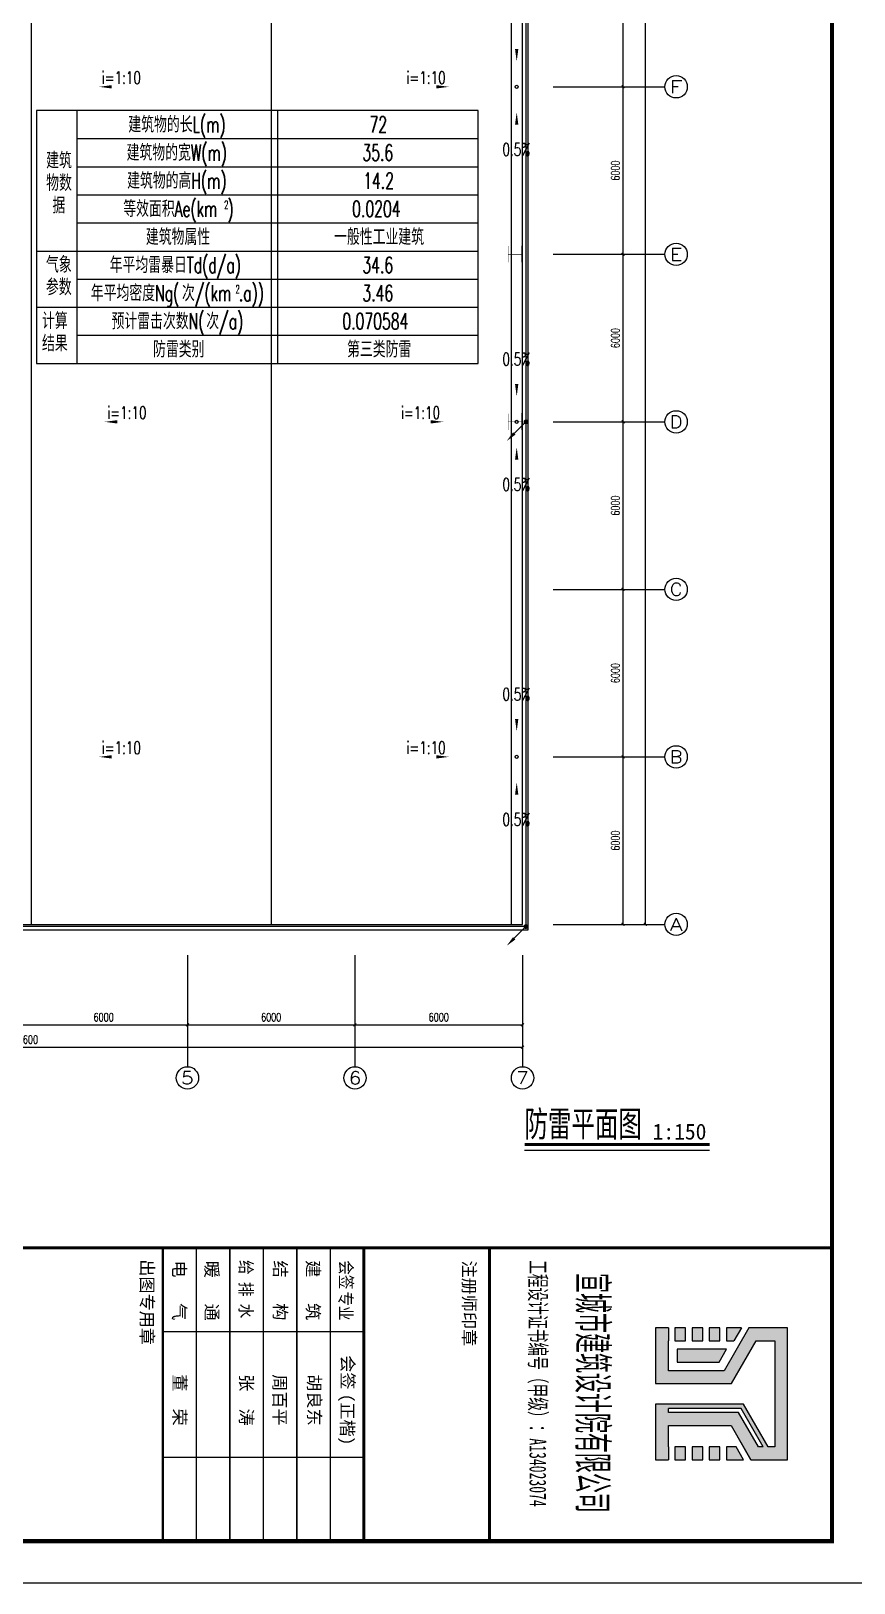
# Model space of a CAD drawing. Extents: x 524855 to 963750, y -788556 to -453694.
# Drawn here: x 777251 to 806720, y -725168 to -669580 of the extents above; entities that cross this region are included whole.
import ezdxf
from ezdxf.enums import TextEntityAlignment as Align

# ---------------------------------------------------------------- set-up
doc = ezdxf.new("R2010")
doc.units = 0
doc.header["$LTSCALE"] = 1000
doc.header["$MEASUREMENT"] = 0
doc.layers.get('0').update_dxf_attribs({"color": 8})
for name, color, linetype in [('AXIS', 8, 'Continuous'), ('AXIS_TEXT', 8, 'Continuous'), ('BZ_标准图框', 8, 'Continuous'), ('DIM_SYMB', 8, 'Continuous'), ('E-BL', 1, 'TG_×'), ('E-BZ', 4, 'Continuous'), ('LWIRE', 4, 'Continuous'), ('RAIL', 8, 'Continuous'), ('TK(图框线)', 8, 'Continuous')]:
    doc.layers.add(name, color=color, linetype=linetype)
doc.layers.add('VHSoft_barcode', color=8, linetype='Continuous', plot=False)
doc.styles.add('-宋体', font='', dxfattribs={"width": 0.8})
doc.styles.add('_TCH_AXIS', font='COMPLEX', dxfattribs={"bigfont": 'GBCBIG'})
doc.styles.add('_TCH_DIM', font='SIMPLEX', dxfattribs={"bigfont": 'GBCBIG'})
doc.styles.add('_TCH_DIM_T3', font='SIMPLEX', dxfattribs={"width": 0.705882, "bigfont": 'GBCBIG'})
doc.styles.add('_TEL_DIM', font='SIMPLEX', dxfattribs={"width": 0.8, "height": 3.5, "bigfont": 'HZTXT'})
doc.styles.add('COMPLEX', font='COMPLEX')
doc.styles.add('HT', font='simhei.ttf')
doc.styles.add('st', font='')
doc.styles.get("Standard").update_dxf_attribs({"font": 'gbenor.shx', "bigfont": 'gbcbig.shx'})
doc.styles.add('TG_LINETYPE', font='SIMPLEX', dxfattribs={"width": 0.8, "height": 3, "bigfont": 'HZTXT'})
doc.styles.add('宋体', font='')
doc.styles.get('-宋体').set_extended_font_data('SimSun')
doc.styles.get('st').set_extended_font_data('SimSun')
doc.styles.get('宋体').set_extended_font_data('SimSun')
doc.linetypes.add('TG_×', pattern='A,2,0,["×",TG_LINETYPE,S=0.1,R=0,X=-0.23,Y=-0.11],0', length=2)
doc.dimstyles.new('_TCH_ARCH&&100', dxfattribs={"dimtxt": 297.5, "dimasz": 100, "dimexe": 250, "dimexo": 300, "dimgap": 126.25, "dimtad": 1, "dimdec": 0, "dimzin": 0, "dimdsep": 46, "dimtxsty": '_TCH_DIM_T3', "dimblk": 'ARCHTICK', "dimcen": 0.09, "dimazin": 2, "dimtfac": 1, "dimtdec": 0, "dimtix": 1, "dimtmove": 2, "dimatfit": 3, "dimfxl": 0, "dimtolj": 1, "dimtzin": 0, "dimarcsym": 0})

# ---------------------------------------------------------------- blocks, each defined once
blk = doc.blocks.new('_AXISO')
blk.add_circle((0, 0), 0.5)
at = {"layer": 'AXIS_TEXT', "style": 'COMPLEX', "width": 1.041667}
blk.add_attdef('A', text='', height=0.56, dxfattribs=at).set_placement((-0.25, -0.28), (0.25, -0.28), align=Align.FIT)
blk = doc.blocks.new('_ArchTick')
at = {"color": 0, "linetype": 'ByBlock', "const_width": 0.4}
blk.add_lwpolyline([(-0.5, -0.5), (0.5, 0.5)], dxfattribs=at)
blk = doc.blocks.new('*D105')
at = {"layer": 'AXIS', "color": 0, "lineweight": -2}
for p, q in [((755911, -702978), (755911, -706228)), ((791511, -702978), (791511, -706228)), ((755911, -705978), (791511, -705978))]:
    blk.add_line(p, q, dxfattribs=at)
at = {"layer": 'Defpoints', "color": 0}
for p in [(755911, -702678), (791511, -702678), (791511, -705978)]:
    blk.add_point(p, dxfattribs=at)
at = {"layer": 'AXIS', "color": 0, "lineweight": -2, "xscale": 100, "yscale": 100, "zscale": 100, "rotation": 180}
blk.add_blockref('_ArchTick', (755911, -705978), dxfattribs=at)
at = {"layer": 'AXIS', "color": 0, "lineweight": -2, "xscale": 100, "yscale": 100, "zscale": 100}
blk.add_blockref('_ArchTick', (791511, -705978), dxfattribs=at)
at = {"layer": 'AXIS', "color": 0, "insert": (773711, -705703), "char_height": 297.5, "attachment_point": 5, "style": '_TCH_DIM_T3'}
blk.add_mtext('\\A1;35600', dxfattribs=at)
blk = doc.blocks.new('*D109')
at = {"layer": 'AXIS', "color": 0, "lineweight": -2}
for p, q in [((773511, -702978), (773511, -705428)), ((779511, -702978), (779511, -705428)), ((773511, -705178), (779511, -705178))]:
    blk.add_line(p, q, dxfattribs=at)
at = {"layer": 'Defpoints', "color": 0}
for p in [(773511, -702678), (779511, -702678), (779511, -705178)]:
    blk.add_point(p, dxfattribs=at)
at = {"layer": 'AXIS', "color": 0, "lineweight": -2, "xscale": 100, "yscale": 100, "zscale": 100, "rotation": 180}
blk.add_blockref('_ArchTick', (773511, -705178), dxfattribs=at)
at = {"layer": 'AXIS', "color": 0, "lineweight": -2, "xscale": 100, "yscale": 100, "zscale": 100}
blk.add_blockref('_ArchTick', (779511, -705178), dxfattribs=at)
at = {"layer": 'AXIS', "color": 0, "insert": (776511, -704903), "char_height": 297.5, "attachment_point": 5, "style": '_TCH_DIM_T3'}
blk.add_mtext('\\A1;6000', dxfattribs=at)
blk = doc.blocks.new('*D110')
at = {"layer": 'AXIS', "color": 0, "lineweight": -2}
for p, q in [((779511, -702978), (779511, -705428)), ((785511, -702978), (785511, -705428)), ((779511, -705178), (785511, -705178))]:
    blk.add_line(p, q, dxfattribs=at)
at = {"layer": 'Defpoints', "color": 0}
for p in [(779511, -702678), (785511, -702678), (785511, -705178)]:
    blk.add_point(p, dxfattribs=at)
at = {"layer": 'AXIS', "color": 0, "lineweight": -2, "xscale": 100, "yscale": 100, "zscale": 100, "rotation": 180}
blk.add_blockref('_ArchTick', (779511, -705178), dxfattribs=at)
at = {"layer": 'AXIS', "color": 0, "lineweight": -2, "xscale": 100, "yscale": 100, "zscale": 100}
blk.add_blockref('_ArchTick', (785511, -705178), dxfattribs=at)
at = {"layer": 'AXIS', "color": 0, "insert": (782511, -704903), "char_height": 297.5, "attachment_point": 5, "style": '_TCH_DIM_T3'}
blk.add_mtext('\\A1;6000', dxfattribs=at)
blk = doc.blocks.new('*D111')
at = {"layer": 'AXIS', "color": 0, "lineweight": -2}
for p, q in [((785511, -702978), (785511, -705428)), ((791511, -702978), (791511, -705428)), ((785511, -705178), (791511, -705178))]:
    blk.add_line(p, q, dxfattribs=at)
at = {"layer": 'Defpoints', "color": 0}
for p in [(785511, -702678), (791511, -702678), (791511, -705178)]:
    blk.add_point(p, dxfattribs=at)
at = {"layer": 'AXIS', "color": 0, "lineweight": -2, "xscale": 100, "yscale": 100, "zscale": 100, "rotation": 180}
blk.add_blockref('_ArchTick', (785511, -705178), dxfattribs=at)
at = {"layer": 'AXIS', "color": 0, "lineweight": -2, "xscale": 100, "yscale": 100, "zscale": 100}
blk.add_blockref('_ArchTick', (791511, -705178), dxfattribs=at)
at = {"layer": 'AXIS', "color": 0, "insert": (788511, -704903), "char_height": 297.5, "attachment_point": 5, "style": '_TCH_DIM_T3'}
blk.add_mtext('\\A1;6000', dxfattribs=at)
blk = doc.blocks.new('*D112')
at = {"layer": 'AXIS', "color": 0, "lineweight": -2}
for p, q in [((792911, -629578), (796161, -629578)), ((795911, -701578), (795911, -629578)), ((792911, -701578), (796161, -701578))]:
    blk.add_line(p, q, dxfattribs=at)
at = {"layer": 'Defpoints', "color": 0}
for p in [(792611, -629578), (795911, -629578), (792611, -701578)]:
    blk.add_point(p, dxfattribs=at)
at = {"layer": 'AXIS', "color": 0, "lineweight": -2, "xscale": 100, "yscale": 100, "zscale": 100}
for p, rotation in [((795911, -629578), 90), ((795911, -701578), 270)]:
    blk.add_blockref('_ArchTick', p, dxfattribs=dict(at, rotation=rotation))
at = {"layer": 'AXIS', "color": 0, "insert": (795636, -665578), "char_height": 297.5, "attachment_point": 5, "rotation": 90, "style": '_TCH_DIM_T3'}
blk.add_mtext('\\A1;72000', dxfattribs=at)
blk = doc.blocks.new('*D113')
at = {"layer": 'AXIS', "color": 0, "lineweight": -2}
for p, q in [((792911, -695578), (795361, -695578)), ((795111, -701578), (795111, -695578)), ((792911, -701578), (795361, -701578))]:
    blk.add_line(p, q, dxfattribs=at)
at = {"layer": 'Defpoints', "color": 0}
for p in [(792611, -695578), (795111, -695578), (792611, -701578)]:
    blk.add_point(p, dxfattribs=at)
at = {"layer": 'AXIS', "color": 0, "lineweight": -2, "xscale": 100, "yscale": 100, "zscale": 100}
for p, rotation in [((795111, -695578), 90), ((795111, -701578), 270)]:
    blk.add_blockref('_ArchTick', p, dxfattribs=dict(at, rotation=rotation))
at = {"layer": 'AXIS', "color": 0, "insert": (794836, -698578), "char_height": 297.5, "attachment_point": 5, "rotation": 90, "style": '_TCH_DIM_T3'}
blk.add_mtext('\\A1;6000', dxfattribs=at)
blk = doc.blocks.new('*D114')
at = {"layer": 'AXIS', "color": 0, "lineweight": -2}
for p, q in [((792911, -689578), (795361, -689578)), ((795111, -695578), (795111, -689578)), ((792911, -695578), (795361, -695578))]:
    blk.add_line(p, q, dxfattribs=at)
at = {"layer": 'Defpoints', "color": 0}
for p in [(792611, -689578), (795111, -689578), (792611, -695578)]:
    blk.add_point(p, dxfattribs=at)
at = {"layer": 'AXIS', "color": 0, "lineweight": -2, "xscale": 100, "yscale": 100, "zscale": 100}
for p, rotation in [((795111, -689578), 90), ((795111, -695578), 270)]:
    blk.add_blockref('_ArchTick', p, dxfattribs=dict(at, rotation=rotation))
at = {"layer": 'AXIS', "color": 0, "insert": (794836, -692578), "char_height": 297.5, "attachment_point": 5, "rotation": 90, "style": '_TCH_DIM_T3'}
blk.add_mtext('\\A1;6000', dxfattribs=at)
blk = doc.blocks.new('*D115')
at = {"layer": 'AXIS', "color": 0, "lineweight": -2}
for p, q in [((792911, -683578), (795361, -683578)), ((795111, -689578), (795111, -683578)), ((792911, -689578), (795361, -689578))]:
    blk.add_line(p, q, dxfattribs=at)
at = {"layer": 'Defpoints', "color": 0}
for p in [(792611, -683578), (795111, -683578), (792611, -689578)]:
    blk.add_point(p, dxfattribs=at)
at = {"layer": 'AXIS', "color": 0, "lineweight": -2, "xscale": 100, "yscale": 100, "zscale": 100}
for p, rotation in [((795111, -683578), 90), ((795111, -689578), 270)]:
    blk.add_blockref('_ArchTick', p, dxfattribs=dict(at, rotation=rotation))
at = {"layer": 'AXIS', "color": 0, "insert": (794836, -686578), "char_height": 297.5, "attachment_point": 5, "rotation": 90, "style": '_TCH_DIM_T3'}
blk.add_mtext('\\A1;6000', dxfattribs=at)
blk = doc.blocks.new('*D116')
at = {"layer": 'AXIS', "color": 0, "lineweight": -2}
for p, q in [((792911, -677578), (795361, -677578)), ((795111, -683578), (795111, -677578)), ((792911, -683578), (795361, -683578))]:
    blk.add_line(p, q, dxfattribs=at)
at = {"layer": 'Defpoints', "color": 0}
for p in [(792611, -677578), (795111, -677578), (792611, -683578)]:
    blk.add_point(p, dxfattribs=at)
at = {"layer": 'AXIS', "color": 0, "lineweight": -2, "xscale": 100, "yscale": 100, "zscale": 100}
for p, rotation in [((795111, -677578), 90), ((795111, -683578), 270)]:
    blk.add_blockref('_ArchTick', p, dxfattribs=dict(at, rotation=rotation))
at = {"layer": 'AXIS', "color": 0, "insert": (794836, -680578), "char_height": 297.5, "attachment_point": 5, "rotation": 90, "style": '_TCH_DIM_T3'}
blk.add_mtext('\\A1;6000', dxfattribs=at)
blk = doc.blocks.new('*D117')
at = {"layer": 'AXIS', "color": 0, "lineweight": -2}
for p, q in [((792911, -671578), (795361, -671578)), ((795111, -677578), (795111, -671578)), ((792911, -677578), (795361, -677578))]:
    blk.add_line(p, q, dxfattribs=at)
at = {"layer": 'Defpoints', "color": 0}
for p in [(792611, -671578), (795111, -671578), (792611, -677578)]:
    blk.add_point(p, dxfattribs=at)
at = {"layer": 'AXIS', "color": 0, "lineweight": -2, "xscale": 100, "yscale": 100, "zscale": 100}
for p, rotation in [((795111, -671578), 90), ((795111, -677578), 270)]:
    blk.add_blockref('_ArchTick', p, dxfattribs=dict(at, rotation=rotation))
at = {"layer": 'AXIS', "color": 0, "insert": (794836, -674578), "char_height": 297.5, "attachment_point": 5, "rotation": 90, "style": '_TCH_DIM_T3'}
blk.add_mtext('\\A1;6000', dxfattribs=at)
blk = doc.blocks.new('*D118')
at = {"layer": 'AXIS', "color": 0, "lineweight": -2}
for p, q in [((792911, -665578), (795361, -665578)), ((795111, -671578), (795111, -665578)), ((792911, -671578), (795361, -671578))]:
    blk.add_line(p, q, dxfattribs=at)
at = {"layer": 'Defpoints', "color": 0}
for p in [(792611, -665578), (795111, -665578), (792611, -671578)]:
    blk.add_point(p, dxfattribs=at)
at = {"layer": 'AXIS', "color": 0, "lineweight": -2, "xscale": 100, "yscale": 100, "zscale": 100}
for p, rotation in [((795111, -665578), 90), ((795111, -671578), 270)]:
    blk.add_blockref('_ArchTick', p, dxfattribs=dict(at, rotation=rotation))
at = {"layer": 'AXIS', "color": 0, "insert": (794836, -668578), "char_height": 297.5, "attachment_point": 5, "rotation": 90, "style": '_TCH_DIM_T3'}
blk.add_mtext('\\A1;6000', dxfattribs=at)
blk = doc.blocks.new('$TelecSys$00000080')
for p, q in [((-0.7, -0.7), (0, 0)), ((0.104, 0.104), (0.104, 0.104)), ((-0.104, -0.104), (-0.104, -0.104))]:
    blk.add_line(p, q)
at = {"const_width": 0.142}
blk.add_lwpolyline([(0.071, 0, 1), (-0.071, 0, 1)], format="xyb", close=True, dxfattribs=at)
blk.add_solid([(-0.63, -0.77), (-0.77, -0.63), (-1.15, -1.15)])
at = {"width": 0.8, "flags": 9}
blk.add_attdef('A', (0, 0), '', height=0.00002, rotation=180, dxfattribs=at)
blk = doc.blocks.new('34234')
at = {"layer": 'LWIRE', "ltscale": 0.5, "xscale": 600, "yscale": 600, "zscale": 600}
for p in [(794973, -683577), (794973, -701658)]:
    blk.add_blockref('$TelecSys$00000080', p, dxfattribs=at)
blk = doc.blocks.new('TQQQQQQQQ')
h = blk.add_hatch(color=256)
h.paths.add_polyline_path([(741343, -720757), (741343, -716030), (739954, -716030), (739067, -717566), (737077, -717566), (737077, -716491), (737077, -716030), (736616, -716030), (736616, -718027), (739333, -718027), (740220, -716491), (740882, -716491), (740882, -720296), (740652, -720296), (739765, -718760), (736616, -718760), (736616, -720757), (737077, -720757), (737077, -720296), (737077, -719528), (739322, -719528), (740031, -720757)])
h.paths.add_polyline_path([(740297, -720296), (739588, -719067), (737077, -719067), (737077, -718913), (739676, -718913), (740474, -720296)], flags=16)
h = blk.add_hatch(color=256)
h.paths.add_polyline_path([(739765, -720757), (739499, -720296), (739151, -720296), (739151, -720757)])
h.paths.add_polyline_path([(738920, -720296), (738536, -720296), (738536, -720757), (738920, -720757)])
h.paths.add_polyline_path([(738306, -720296), (737922, -720296), (737922, -720757), (738306, -720757)])
h.paths.add_polyline_path([(737307, -720757), (737691, -720757), (737691, -720296), (737307, -720296)])
h.paths.add_polyline_path([(738890, -717259), (739156, -716798), (737384, -716798), (737384, -717259)])
h.paths.add_polyline_path([(739688, -716030), (739151, -716030), (739151, -716491), (739422, -716491)])
h.paths.add_polyline_path([(738920, -716030), (738536, -716030), (738536, -716491), (738920, -716491)])
h.paths.add_polyline_path([(737922, -716491), (738306, -716491), (738306, -716030), (737922, -716030)])
h.paths.add_polyline_path([(737691, -716491), (737691, -716030), (737307, -716030), (737307, -716491)])
for points in [[(737077, -716030), (736616, -716030), (736616, -718027), (739333, -718027), (740220, -716491), (740882, -716491), (740882, -720296), (740652, -720296), (739765, -718760), (736616, -718760), (736616, -720757), (737077, -720757)], [(737077, -716030), (737077, -716491)], [(737077, -719528), (739322, -719528), (740031, -720757), (741343, -720757), (741343, -716030), (739954, -716030), (739067, -717566), (737077, -717566), (737077, -716491)], [(739688, -716030), (739151, -716030), (739151, -716491), (739422, -716491)], [(739688, -716030), (739422, -716491)], [(740474, -720296), (739676, -718913), (737077, -718913)], [(737077, -719067), (737077, -718913)], [(740297, -720296), (739588, -719067), (737077, -719067)], [(737077, -720296), (737077, -719528)], [(737077, -720296), (737077, -720757)], [(739499, -720296), (739151, -720296), (739151, -720757), (739765, -720757)], [(739765, -720757), (739499, -720296)], [(740031, -720757), (739537, -719902)], [(740474, -720296), (740297, -720296)]]:
    blk.add_lwpolyline(points)
for points in [[(737691, -716030), (737307, -716030), (737307, -716491), (737691, -716491)], [(738306, -716030), (737922, -716030), (737922, -716491), (738306, -716491)], [(738920, -716030), (738536, -716030), (738536, -716491), (738920, -716491)], [(738890, -717259), (739156, -716798), (737384, -716798), (737384, -717259)], [(737691, -720296), (737307, -720296), (737307, -720757), (737691, -720757)], [(738306, -720296), (737922, -720296), (737922, -720757), (738306, -720757)], [(738920, -720296), (738536, -720296), (738536, -720757), (738920, -720757)]]:
    blk.add_lwpolyline(points, close=True)
at = {"layer": 'BZ_标准图框'}
for points, const_width in [([(682932, -713168), (742932, -713168)], 105), ([(683982, -713168), (683982, -719168)], 52.5), ([(685032, -713168), (685032, -723668)], 52.5), ([(685032, -713168), (685032, -723668)], 52.5), ([(686232, -713168), (686232, -723668)], 52.5), ([(687432, -713168), (687432, -723668)], 52.5), ([(688632, -713168), (688632, -723668)], 105), ([(697632, -713168), (697632, -723668)], 105), ([(699132, -713168), (699132, -723668)], 52.5), ([(700632, -713168), (700632, -723668)], 52.5), ([(702132, -713168), (702132, -723668)], 52.5), ([(703632, -713168), (703632, -723668)], 105), ([(704832, -713168), (704832, -723668)], 52.5), ([(704832, -713168), (704832, -723668)], 52.5), ([(706032, -713168), (706032, -723668)], 52.5), ([(707232, -713168), (707232, -723668)], 52.5), ([(708432, -713168), (708432, -723668)], 52.5), ([(709632, -713168), (709632, -723668)], 52.5), ([(710832, -713168), (710832, -723668)], 52.5), ([(712032, -713168), (712032, -723668)], 52.5), ([(713232, -713168), (713232, -723668)], 105), ([(718970, -723668), (718970, -713168)], 75), ([(720170, -723668), (720170, -713168)], 52.5), ([(721370, -723668), (721370, -713168)], 52.5), ([(722570, -723668), (722570, -713168)], 52.5), ([(723770, -723668), (723770, -713168)], 52.5), ([(724970, -723668), (724970, -713168)], 52.5), ([(726170, -713168), (726170, -723668)], 105), ([(730667, -713216), (730667, -723716)], 105), ([(682932, -716168), (685032, -716168)], 52.5), ([(685032, -716168), (688632, -716168)], 52.5), ([(697632, -716168), (713232, -716168)], 52.5), ([(726170, -716168), (718970, -716168)], 52.5), ([(682932, -719168), (685032, -719168)], 52.5), ([(703631, -720668), (713232, -720668)], 52.5), ([(726170, -720668), (718970, -720668)], 52.5), ([(682932, -721043), (685032, -721043)], 52.5), ([(683982, -721043), (683982, -723668)], 52.5)]:
    blk.add_lwpolyline(points, dxfattribs=dict(at, const_width=const_width))
at = {"layer": 'VHSoft_barcode'}
blk.add_lwpolyline([(682932, -723668), (688682, -723668), (688682, -725168), (682932, -725168)], close=True, dxfattribs=at)
at = {"layer": 'BZ_标准图框', "style": 'HT'}
for s, height, width, p in [('专业及类别', 450, 0.7, (684279, -713457)), ('标   题:', 450, 0.95, (696841, -713471)), ('子项名称', 450, 0.9, (698129, -713470)), ('工程名称', 450, 0.9, (699616, -713470)), ('建设单位', 450, 0.9, (701095, -713480)), ('工程编号', 450, 0.9, (702675, -713491)), ('专业负责人', 450, 0.7, (707635, -713530)), ('方案设计人', 450, 0.7, (708844, -713532)), ('项目负责人', 450, 0.7, (710049, -713492)), ('给 排 水', 450, 0.85, (721722, -713602)), ('会签', 450, 0.85, (725308, -713609)), ('工程设计证书编号（甲级）：A134023074', 600, 0.6, (732104, -713605)), ('专业', 450, 0.85, (725295, -714723))]:
    blk.add_text(s, height=height, rotation=270, dxfattribs=dict(at, width=width)).set_placement(p)
for s, p in [('设计阶段', (685398, -713380)), ('比  例', (686602, -713632)), ('日   期', (687817, -713464)), ('制   图', (704043, -713536)), ('设   计', (705197, -713570)), ('校   对', (706399, -713579)), ('审   核', (711213, -713490)), ('审   定', (712361, -713510)), ('出图专用章', (718182, -713575)), ('电   气', (719336, -713614)), ('暖   通', (720498, -713629)), ('结   构', (722949, -713616)), ('建   筑', (724126, -713609)), ('注册师印章', (729715, -713619)), ('版本 ', (683268, -713892)), ('会签', (725369, -717012)), ('(正楷)', (725355, -718393)), ('图号', (683825, -719514))]:
    blk.add_text(s, height=450, rotation=270, dxfattribs=at).set_placement(p)
at = {"layer": 'BZ_标准图框', "style": 'HT', "width": 0.5}
blk.add_text('宣城市建筑设计院有限公司', height=1050, rotation=270, dxfattribs=at).set_placement((733854, -718361), align=Align.CENTER)
at = {"layer": 'TK(图框线)'}
for s, style, p in [('安徽泰乐玛科技有限公司', 'HT', (701123, -716168)), ('A版', 'HT', (683266, -717134)), ('电施', 'HT', (684317, -717035)), ('P20-067', '宋体', (702609, -717498)), ('董  荣', 'HT', (705222, -717498)), ('张  涛', 'HT', (706332, -717489)), ('罗绎涛', 'HT', (710012, -717439)), ('黄  海', 'HT', (711192, -717482)), ('董  荣', 'HT', (719347, -717693)), ('张  涛', 'HT', (721739, -717693)), ('周百平', 'HT', (722935, -717693)), ('胡良东', 'HT', (724171, -717693)), ('施工图', 'HT', (685464, -718724)), ('2020.05', 'HT', (687853, -718469)), ('厂区调整', 'HT', (699613, -718508)), ('见图', 'HT', (686653, -718862)), ('3#厂房', 'HT', (698113, -718909))]:
    blk.add_text(s, height=450, rotation=270, dxfattribs=dict(at, style=style)).set_placement(p)
at = {"layer": 'TK(图框线)', "style": '-宋体'}
blk.add_text('4', height=375, rotation=270, dxfattribs=at).set_placement((683286, -722344), align=Align.CENTER)
blk = doc.blocks.new('RFFF')
at = {"ltscale": 10, "const_width": 20}
for points in [[(790995.7, -677870.5), (790995.7, -677285.7)], [(790995.7, -677578.1), (791483.3, -677578.1)], [(791483.3, -677852.2), (791483.3, -677267.4)], [(791483.3, -677852.2), (791483.3, -677267.4)], [(791483.3, -677852.2), (791483.3, -677267.4)], [(791483.3, -677854.7), (791483.3, -677269.9)], [(791483.3, -677870.5), (791483.3, -677285.7)], [(791483.3, -677870.8), (791483.3, -677286)], [(790995.7, -683870.5), (790995.7, -683285.7)], [(790995.7, -683578.1), (791483.3, -683578.1)], [(791483.3, -683852.2), (791483.3, -683267.4)], [(791483.3, -683852.2), (791483.3, -683267.4)], [(791483.3, -683852.2), (791483.3, -683267.4)], [(791483.3, -683854.7), (791483.3, -683269.9)], [(791483.3, -683870.5), (791483.3, -683285.7)], [(791483.3, -683870.8), (791483.3, -683286)]]:
    blk.add_lwpolyline(points, dxfattribs=at)
at = {"layer": 'AXIS'}
for p, q in [((792611.1, -671578.1), (796611.1, -671578.1)), ((792611.1, -677578.1), (796611.1, -677578.1)), ((792611.1, -683578.1), (796611.1, -683578.1)), ((792611.1, -689578.1), (796611.1, -689578.1)), ((792611.1, -695578.1), (796611.1, -695578.1)), ((792611.1, -701578.1), (796611.1, -701578.1)), ((779511.1, -702678.1), (779511.1, -706678.1)), ((785511.1, -702678.1), (785511.1, -706678.1)), ((791511.1, -702678.1), (791511.1, -706678.1))]:
    blk.add_line(p, q, dxfattribs=at)
at = {"layer": 'DIM_SYMB'}
for points in [[(791302.2, -669662.8, 0, 0, 0), (791302.2, -670669.5, 0, 120, 0), (791302.2, -670219.5, 0, 0, 0)], [(777959.1, -671578.1, 0, 0, 0), (776350, -671578.1, 0, 120, 0), (776800, -671578.1, 0, 0, 0)], [(787263, -671578.1, 0, 0, 0), (788872.1, -671578.1, 0, 120, 0), (788422.1, -671578.1, 0, 0, 0)], [(791302.2, -673493.5, 0, 0, 0), (791302.2, -672486.7, 0, 120, 0), (791302.2, -672936.7, 0, 0, 0)], [(791302.2, -681662.8, 0, 0, 0), (791302.2, -682669.5, 0, 120, 0), (791302.2, -682219.5, 0, 0, 0)], [(778159.1, -683578.1, 0, 0, 0), (776550, -683578.1, 0, 120, 0), (777000, -683578.1, 0, 0, 0)], [(787063, -683578.1, 0, 0, 0), (788672.1, -683578.1, 0, 120, 0), (788222.1, -683578.1, 0, 0, 0)], [(791302.2, -685493.5, 0, 0, 0), (791302.2, -684486.7, 0, 120, 0), (791302.2, -684936.7, 0, 0, 0)], [(791302.2, -693662.8, 0, 0, 0), (791302.2, -694669.5, 0, 120, 0), (791302.2, -694219.5, 0, 0, 0)], [(777959.1, -695578.1, 0, 0, 0), (776350, -695578.1, 0, 120, 0), (776800, -695578.1, 0, 0, 0)], [(787263, -695578.1, 0, 0, 0), (788872.1, -695578.1, 0, 120, 0), (788422.1, -695578.1, 0, 0, 0)], [(791302.2, -697493.5, 0, 0, 0), (791302.2, -696486.7, 0, 120, 0), (791302.2, -696936.7, 0, 0, 0)]]:
    blk.add_lwpolyline(points, format="xyseb", dxfattribs=at)
at = {"layer": 'RAIL', "ltscale": 0.5}
for p, q in [((773911.1, -629578.1), (773911.1, -701578.1)), ((782511.1, -629578.1), (782511.1, -701578.1)), ((791111.1, -701578.1), (791111.1, -629578.1)), ((791511.1, -701578.1), (791511.1, -629578.1)), ((755911.1, -701578.1), (791511.1, -701578.1)), ((773911.1, -701578.1), (791111.1, -701578.1))]:
    blk.add_line(p, q, dxfattribs=at)
blk.add_lwpolyline([(755711.1, -701778.1), (791711.1, -701778.1), (791711.1, -629378.1), (755711.1, -629378.1)], close=True, dxfattribs=at)
for centre in [(791302.7, -671578.1), (791302.7, -683578.1), (791302.7, -695578.1)]:
    blk.add_circle(centre, 55, dxfattribs=at)
at = {"layer": 'AXIS'}
ref = blk.add_blockref('_AXISO', (797011.1, -671578.1), dxfattribs=dict(at, xscale=800, yscale=800, zscale=800))
ref.add_attrib('A', 'F', dxfattribs={"layer": 'AXIS_TEXT', "ltscale": 0.5, "height": 452.5, "style": '_TCH_AXIS', "width": 1.3125}).set_placement((796784.8, -671804.4), (797237.3, -671804.4), align=Align.FIT)
ref = blk.add_blockref('_AXISO', (797011.1, -677578.1), dxfattribs=dict(at, xscale=800, yscale=800, zscale=800))
ref.add_attrib('A', 'E', dxfattribs={"layer": 'AXIS_TEXT', "ltscale": 0.5, "height": 452.5, "style": '_TCH_AXIS', "width": 1.3125}).set_placement((796784.8, -677804.4), (797237.3, -677804.4), align=Align.FIT)
ref = blk.add_blockref('_AXISO', (797011.1, -683578.1), dxfattribs=dict(at, xscale=800, yscale=800, zscale=800))
ref.add_attrib('A', 'D', dxfattribs={"layer": 'AXIS_TEXT', "ltscale": 0.5, "height": 452.5, "style": '_TCH_AXIS', "width": 1.235294}).set_placement((796784.8, -683804.4), (797237.3, -683804.4), align=Align.FIT)
ref = blk.add_blockref('_AXISO', (797011.1, -689578.1), dxfattribs=dict(at, xscale=800, yscale=800, zscale=800))
ref.add_attrib('A', 'C', dxfattribs={"layer": 'AXIS_TEXT', "ltscale": 0.5, "height": 452.5, "style": '_TCH_AXIS', "width": 1.4}).set_placement((796784.8, -689804.4), (797237.3, -689804.4), align=Align.FIT)
ref = blk.add_blockref('_AXISO', (797011.1, -695578.1), dxfattribs=dict(at, xscale=800, yscale=800, zscale=800))
ref.add_attrib('A', 'B', dxfattribs={"layer": 'AXIS_TEXT', "ltscale": 0.5, "height": 452.5, "style": '_TCH_AXIS', "width": 1.235294}).set_placement((796784.8, -695804.4), (797237.3, -695804.4), align=Align.FIT)
ref = blk.add_blockref('_AXISO', (797011.1, -701578.1), dxfattribs=dict(at, xscale=800, yscale=800, zscale=800))
ref.add_attrib('A', 'A', dxfattribs={"layer": 'AXIS_TEXT', "ltscale": 0.5, "height": 452.5, "style": '_TCH_AXIS', "width": 1.166667}).set_placement((796784.8, -701804.4), (797237.3, -701804.4), align=Align.FIT)
ref = blk.add_blockref('_AXISO', (779511.1, -707078.1), dxfattribs=dict(at, xscale=800, yscale=800, zscale=800))
ref.add_attrib('A', '5', dxfattribs={"layer": 'AXIS_TEXT', "ltscale": 0.5, "height": 452.5, "style": '_TCH_AXIS', "width": 1.5}).set_placement((779284.8, -707304.4), (779737.3, -707304.4), align=Align.FIT)
ref = blk.add_blockref('_AXISO', (785511.1, -707078.1), dxfattribs=dict(at, xscale=800, yscale=800, zscale=800))
ref.add_attrib('A', '6', dxfattribs={"layer": 'AXIS_TEXT', "ltscale": 0.5, "height": 452.5, "style": '_TCH_AXIS', "width": 1.5}).set_placement((785284.8, -707304.4), (785737.3, -707304.4), align=Align.FIT)
ref = blk.add_blockref('_AXISO', (791511.1, -707078.1), dxfattribs=dict(at, xscale=800, yscale=800, zscale=800))
ref.add_attrib('A', '7', dxfattribs={"layer": 'AXIS_TEXT', "ltscale": 0.5, "height": 452.5, "style": '_TCH_AXIS', "width": 1.5}).set_placement((791284.8, -707304.4), (791737.3, -707304.4), align=Align.FIT)
at = {"layer": 'DIM_SYMB', "color": 7, "style": '_TCH_DIM', "width": 0.705882}
for p in [(776442.1, -671473.2), (776642.1, -683473.2), (776442.1, -695473.2)]:
    blk.add_text('i=1:10', height=446.25, rotation=360, dxfattribs=at).set_placement(p)
for s, p in [('i=1:10', (787355, -671473.2)), ('0.5%', (790792.2, -674044.6)), ('0.5%', (790792.2, -681557.9)), ('i=1:10', (787155, -683473.2)), ('0.5%', (790792.2, -686044.6)), ('0.5%', (790792.2, -693557.9)), ('i=1:10', (787355, -695473.2)), ('0.5%', (790792.2, -698044.6))]:
    blk.add_text(s, height=446.25, dxfattribs=at).set_placement(p)
at = {"layer": 'AXIS'}
for p1, p2, distance, picture, middle in [((792611.1, -701578.1), (792611.1, -629578.1), -3300, '*D112', (795636.1, -665578.1)), ((792611.1, -671578.1), (792611.1, -665578.1), -2500, '*D118', (794836.1, -668578.1)), ((792611.1, -677578.1), (792611.1, -671578.1), -2500, '*D117', (794836.1, -674578.1)), ((792611.1, -683578.1), (792611.1, -677578.1), -2500, '*D116', (794836.1, -680578.1)), ((792611.1, -689578.1), (792611.1, -683578.1), -2500, '*D115', (794836.1, -686578.1)), ((792611.1, -695578.1), (792611.1, -689578.1), -2500, '*D114', (794836.1, -692578.1)), ((792611.1, -701578.1), (792611.1, -695578.1), -2500, '*D113', (794836.1, -698578.1)), ((755911.1, -702678.1), (791511.1, -702678.1), -3300, '*D105', (773711.1, -705703.1)), ((773511.1, -702678.1), (779511.1, -702678.1), -2500, '*D109', (776511.1, -704903.1)), ((779511.1, -702678.1), (785511.1, -702678.1), -2500, '*D110', (782511.1, -704903.1)), ((785511.1, -702678.1), (791511.1, -702678.1), -2500, '*D111', (788511.1, -704903.1))]:
    dim = blk.add_aligned_dim(p1=p1, p2=p2, distance=distance, dimstyle='_TCH_ARCH&&100', dxfattribs=at)
    dim.commit()
    dim.dimension.update_dxf_attribs({"geometry": picture, "text_midpoint": middle})

msp = doc.modelspace()

# ---------------------------------------------------------------- linework, layer by layer
at = {"layer": 'E-BL', "linetype": 'TG_×'}
msp.add_lwpolyline([(759126, -629489), (794973, -629489), (794973, -701658), (759126, -701658), (759126, -629489)], close=True, dxfattribs=at)
at = {"layer": 'E-BZ'}
for points in [[(744432, -725168), (807432, -725168), (807432, -613718), (744432, -613718)], [(777449, -681485), (793264, -681485), (793264, -672427), (777449, -672427)]]:
    msp.add_lwpolyline(points, close=True, dxfattribs=at)
at = {"layer": 'E-BZ', "const_width": 150}
msp.add_lwpolyline([(745932, -723668), (805932, -723668), (805932, -617468), (745932, -617468)], close=True, dxfattribs=at)
at = {"layer": 'E-BZ'}
for points in [[(778887, -672427), (778887, -681485)], [(786076, -672427), (786076, -681485)], [(778887, -673434), (793264, -673434)], [(778887, -674440), (793264, -674440)], [(778887, -675447), (793264, -675447)], [(778887, -676453), (793264, -676453)], [(777449, -677459), (793264, -677459)], [(778887, -678466), (793264, -678466)], [(777449, -679472), (793264, -679472)], [(778887, -680479), (793264, -680479)], [(794924, -709671), (801551, -709671)]]:
    msp.add_lwpolyline(points, dxfattribs=at)
at = {"layer": 'E-BZ', "const_width": 105}
msp.add_lwpolyline([(794924, -709461), (801551, -709461)], dxfattribs=at)

# ---------------------------------------------------------------- block references
for name, p in [('RFFF', (3340, 0)), ('34234', (0, 0)), ('TQQQQQQQQ', (63000, 0))]:
    msp.add_blockref(name, p)

# ---------------------------------------------------------------- texts
at = {"layer": 'E-BZ', "style": '_TEL_DIM'}
for s, height, width, p in [('建筑物的长', 575.1, 0.8, (780735, -673218)), ('L(m)', 575.1, 0.64, (783036, -673218)), ('72', 575.1, 0.64, (789372, -673218)), ('建筑物的宽', 575.1, 0.8, (780674, -674225)), ('W(m)', 575.1, 0.64, (782974, -674225)), ('35.6', 575.1, 0.64, (789118, -674225)), ('建筑', 575.1, 0.8, (777792, -674505)), ('物数', 575.1, 0.8, (777792, -675310)), ('建筑物的高', 575.1, 0.8, (780692, -675231)), ('H(m)', 575.1, 0.64, (782992, -675231)), ('14.2', 575.1, 0.64, (789144, -675231)), ('据', 575, 0.8, (778016, -676115)), ('等效面积', 575.1, 0.8, (780554, -676237)), ('Ae(km', 575.1, 0.64, (782394, -676237)), ('2', 288, 0.64, (784164, -675950)), (')', 575, 0.64, (784287, -676237)), ('0.0204', 575.1, 0.64, (788750, -676237)), ('建筑物属性', 575.1, 0.8, (781364, -677244)), ('一般性工业建筑', 575.1, 0.8, (788103, -677244)), ('气象', 575.1, 0.8, (777785, -678237)), ('Td(d/a)', 575.1, 0.64, (782828, -678250)), ('年平均雷暴日', 575.1, 0.8, (780067, -678250)), ('34.6', 575.1, 0.64, (789118, -678250)), ('参数', 575.1, 0.8, (777785, -679042)), ('年平均密度', 575.1, 0.8, (779392, -679256)), ('Ng(', 575.1, 0.64, (781693, -679256)), ('次', 575, 0.8, (782657, -679256)), ('/(km', 575.1, 0.64, (783117, -679256)), ('2', 288, 0.64, (784571, -678969)), ('.a))', 575.1, 0.64, (784694, -679256)), ('3.46', 575.1, 0.64, (789118, -679256)), ('计算', 575.1, 0.8, (777642, -680250)), ('预计雷击次数', 575.1, 0.8, (780135, -680263)), ('N(', 575.1, 0.64, (782895, -680263)), ('次', 575, 0.8, (783526, -680263)), ('/a)', 575.1, 0.64, (783986, -680263)), ('0.070584', 575.1, 0.64, (788399, -680263)), ('结果', 575.1, 0.8, (777642, -681055)), ('防雷类别', 575.1, 0.8, (781621, -681269)), ('第三类防雷', 575.1, 0.8, (788569, -681269))]:
    msp.add_text(s, height=height, dxfattribs=dict(at, width=width)).set_placement(p)
at = {"layer": 'E-BZ', "color": 7, "style": '_TEL_DIM', "width": 0.8}
msp.add_text('防雷平面图', height=1050, dxfattribs=at).set_placement((794924, -709284))
at = {"layer": 'E-BZ', "color": 7, "style": 'st'}
msp.add_text('1:150', height=566.5, dxfattribs=at).set_placement((799509, -709284))

doc.saveas('drawing.dxf')
